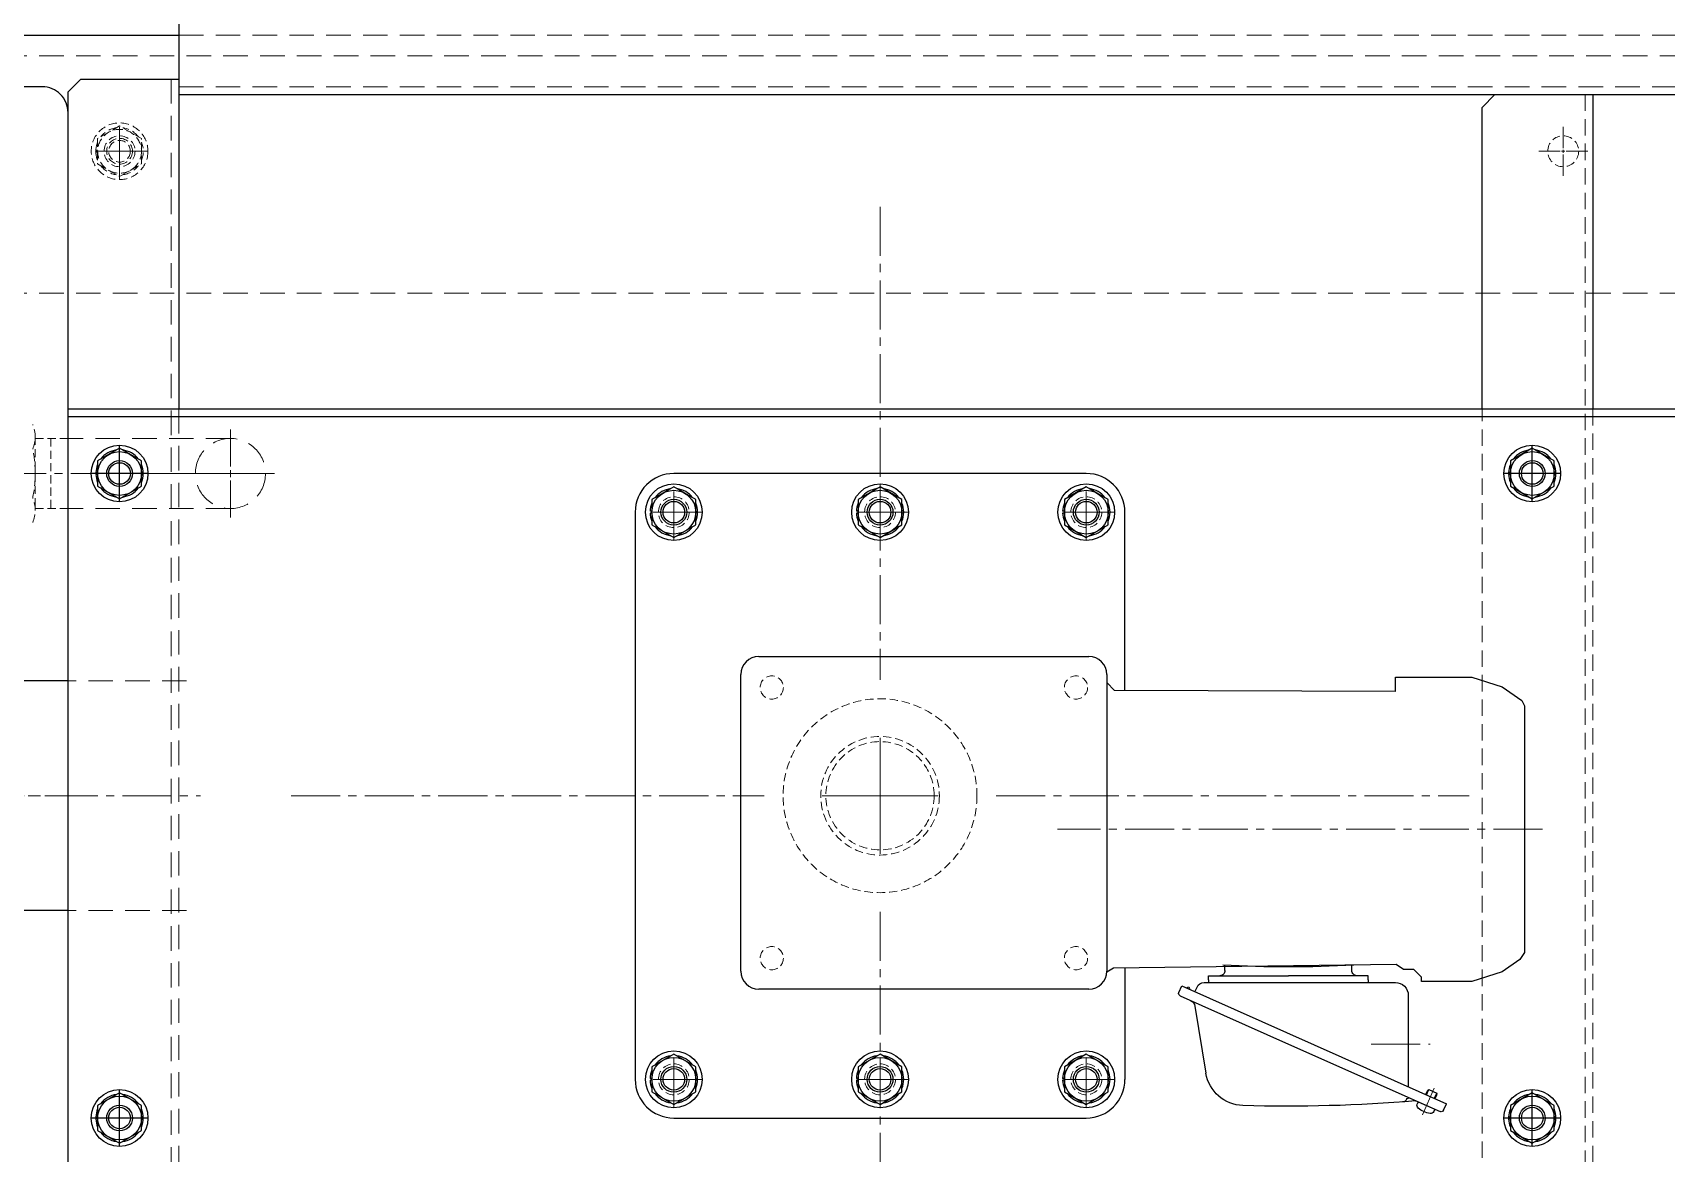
# Model space of a CAD drawing. Header units: millimetres. Extents: x 0 to 51411, y 0 to 16902.
# Drawn here: x 3546 to 4179, y 13357 to 13792 of the extents above; entities that cross this region are included whole.
import ezdxf

# ---------------------------------------------------------------- set-up
doc = ezdxf.new("R2010")
doc.units = ezdxf.units.MM
doc.linetypes.add('CENTER2', pattern=[28.575, 19.05, -3.175, 3.175, -3.175])
doc.linetypes.add('HIDDEN2', pattern=[4.7625, 3.175, -1.5875])
for name, color, linetype, lineweight in [('01_外形線', 7, 'Continuous', 25), ('03_かくれ線', 6, 'HIDDEN2', 13), ('04_中心線', 1, 'CENTER2', 9)]:
    doc.layers.add(name, color=color, linetype=linetype, lineweight=lineweight)

# ---------------------------------------------------------------- blocks, each defined once
blk = doc.blocks.new('*U1423')
at = {"layer": '04_中心線', "color": 0, "linetype": 'CENTER2', "transparency": 16777216}
for p, q in [((0, 1.2), (0, 9.5)), ((-9.5, 0), (-1.2, 0)), ((1.2, 0), (9.5, 0)), ((0, -9.5), (0, -1.2))]:
    blk.add_line(p, q, dxfattribs=at)
at = {"layer": '04_中心線', "color": 0, "linetype": 'Continuous', "transparency": 16777216}
for p, q in [((-0.6, 0), (0.6, 0)), ((0, -0.6), (0, 0.6))]:
    blk.add_line(p, q, dxfattribs=at)
blk = doc.blocks.new('*U1424')
at = {"layer": '04_中心線', "color": 0, "linetype": 'CENTER2', "transparency": 16777216}
for p, q in [((0, 1.2), (0, 9.5)), ((-9.5, 0), (-1.2, 0)), ((1.2, 0), (9.5, 0)), ((0, -9.5), (0, -1.2))]:
    blk.add_line(p, q, dxfattribs=at)
at = {"layer": '04_中心線', "color": 0, "linetype": 'Continuous', "transparency": 16777216}
for p, q in [((-0.6, 0), (0.6, 0)), ((0, -0.6), (0, 0.6))]:
    blk.add_line(p, q, dxfattribs=at)
blk = doc.blocks.new('*U1591')
at = {"layer": '04_中心線', "color": 0, "linetype": 'CENTER2', "transparency": 16777216}
for p, q in [((0, 45), (0, 228.5)), ((-228.5, 0), (-45, 0)), ((45, 0), (228.5, 0)), ((0, -228.5), (0, -45))]:
    blk.add_line(p, q, dxfattribs=at)
at = {"layer": '04_中心線', "color": 0, "linetype": 'Continuous', "transparency": 16777216}
for p, q in [((0, -22.5), (0, 22.5)), ((-22.5, 0), (22.5, 0))]:
    blk.add_line(p, q, dxfattribs=at)
blk = doc.blocks.new('*U1592')
at = {"layer": '04_中心線', "color": 0, "linetype": 'CENTER2', "transparency": 16777216}
for p, q in [((0, 2.72), (0, 17.1)), ((-17.1, 0), (-2.72, 0)), ((0, -17.1), (0, -2.72)), ((2.72, 0), (17.1, 0))]:
    blk.add_line(p, q, dxfattribs=at)
at = {"layer": '04_中心線', "color": 0, "linetype": 'Continuous', "transparency": 16777216}
for p, q in [((0, -1.36), (0, 1.36)), ((-1.36, 0), (1.36, 0))]:
    blk.add_line(p, q, dxfattribs=at)

msp = doc.modelspace()

# ---------------------------------------------------------------- linework, layer by layer
at = {"layer": '01_外形線', "transparency": 33554508}
for p, q in [((3602.467, 13805.911), (3602.467, 13767.911)), ((3559.467, 13768.911), (3564.467, 13773.911)), ((3564.467, 13773.911), (3602.467, 13773.911)), ((3602.467, 13773.911), (3602.467, 13645.912)), ((3559.467, 13540.461), (3559.467, 13768.911)), ((3602.467, 13767.911), (4696.467, 13767.912)), ((4107.967, 13762.911), (4112.967, 13767.911)), ((4112.967, 13767.911), (4150.967, 13767.911)), ((4150.967, 13767.911), (4150.967, 13645.911)), ((4107.967, 13645.911), (4107.967, 13762.911)), ((4739.467, 13645.912), (3559.467, 13645.912)), ((4739.467, 13642.912), (3559.467, 13642.912)), ((3954.467, 13620.912), (3794.467, 13620.912)), ((3779.467, 13605.912), (3779.467, 13385.912)), ((3969.467, 13536.782), (3969.467, 13605.912)), ((3827.467, 13549.912), (3955.467, 13549.912)), ((3820.467, 13427.912), (3820.467, 13542.912)), ((3962.467, 13542.912), (3962.467, 13427.912)), ((3559.467, 13540.461), (3508.467, 13540.461)), ((3559.467, 13451.361), (3559.467, 13540.461)), ((3559.467, 13451.361), (3508.467, 13451.361)), ((3559.467, 13222.911), (3559.467, 13451.361)), ((3969.467, 13429.076), (3969.467, 13385.912)), ((3955.467, 13420.912), (3827.467, 13420.912)), ((3794.467, 13370.912), (3954.467, 13370.912))]:
    msp.add_line(p, q, dxfattribs=at)
at = {"layer": '01_外形線'}
msp.add_line((3429.467, 13790.91), (3602.467, 13790.91), dxfattribs=at)
msp.add_lwpolyline([(3559.467, 13230.911), (3559.467, 13760.911, 0.4142136), (3549.467, 13770.911), (3421.467, 13770.911, 0.4142136), (3411.467, 13760.911), (3411.467, 13230.911, 0.4142136), (3421.467, 13220.911), (3549.467, 13220.911, 0.4142136)], format="xyb", close=True, dxfattribs=at)
at = {"layer": '01_外形線', "transparency": 33554508}
for points in [[(3579.467, 13609.912), (3579.467, 13631.912)], [(4127.467, 13609.911), (4127.467, 13631.911)], [(3579.467, 13630.727), (3570.967, 13625.819)], [(3570.967, 13625.819), (3570.967, 13616.004)], [(3587.967, 13625.819), (3579.467, 13630.727)], [(3587.967, 13616.004), (3587.967, 13625.819)], [(4127.467, 13630.726), (4118.967, 13625.818)], [(4118.967, 13625.818), (4118.967, 13616.003)], [(4135.967, 13625.818), (4127.467, 13630.726)], [(4135.967, 13616.003), (4135.967, 13625.818)], [(3590.467, 13620.912), (3568.467, 13620.912)], [(3570.967, 13621.287), (3570.275, 13621.287)], [(3570.967, 13620.537), (3570.275, 13620.537)], [(4138.467, 13620.911), (4116.467, 13620.911)], [(4118.967, 13621.286), (4118.275, 13621.286)], [(4118.967, 13620.536), (4118.275, 13620.536)], [(3570.967, 13616.004), (3579.467, 13611.097)], [(3579.467, 13611.097), (3587.967, 13616.004)], [(3794.467, 13615.727), (3785.967, 13610.819)], [(3802.967, 13610.819), (3794.467, 13615.727)], [(3874.467, 13615.727), (3865.967, 13610.819)], [(3882.967, 13610.819), (3874.467, 13615.727)], [(3954.467, 13615.727), (3945.967, 13610.819)], [(3962.967, 13610.819), (3954.467, 13615.727)], [(4118.967, 13616.003), (4127.467, 13611.096)], [(4127.467, 13611.096), (4135.967, 13616.003)], [(3785.967, 13606.287), (3785.275, 13606.287)], [(3785.967, 13610.819), (3785.967, 13601.004)], [(3802.967, 13601.004), (3802.967, 13610.819)], [(3865.967, 13606.287), (3865.275, 13606.287)], [(3865.967, 13610.819), (3865.967, 13601.004)], [(3882.967, 13601.004), (3882.967, 13610.819)], [(3945.967, 13606.287), (3945.275, 13606.287)], [(3945.967, 13610.819), (3945.967, 13601.004)], [(3962.967, 13601.004), (3962.967, 13610.819)], [(3785.967, 13605.537), (3785.275, 13605.537)], [(3785.967, 13601.004), (3794.467, 13596.097)], [(3794.467, 13596.097), (3802.967, 13601.004)], [(3865.967, 13605.537), (3865.275, 13605.537)], [(3865.967, 13601.004), (3874.467, 13596.097)], [(3874.467, 13596.097), (3882.967, 13601.004)], [(3945.967, 13605.537), (3945.275, 13605.537)], [(3945.967, 13601.004), (3954.467, 13596.097)], [(3954.467, 13596.097), (3962.967, 13601.004)], [(4074.467, 13536.412), (4074.467, 13541.912), (4103.972, 13541.912), (4115.787, 13538.186), (4123.358, 13532.885), (4124.467, 13530.755), (4124.467, 13435.068), (4122.605, 13432.411), (4115.787, 13427.637), (4103.972, 13423.912), (4084.467, 13423.912), (4084.467, 13425.572), (4081.467, 13428.572), (4077.467, 13428.572), (4074.7, 13430.412), (3964.987, 13429.019), (3962.457, 13427.547)], [(4074.467, 13536.412), (3965.415, 13536.797), (3962.467, 13539.796)], [(4008.26, 13428.091), (4008.26, 13430.162)], [(4057.46, 13428.091), (4057.46, 13430.162)], [(3990.37, 13419.627), (3991.509, 13422.185)], [(3991.509, 13422.185), (4094.192, 13376.468)], [(4000.169, 13423.491), (4074.36, 13423.491)], [(4001.86, 13426.091), (4032.86, 13426.091)], [(4001.86, 13424.491), (4001.86, 13426.091)], [(4001.86, 13424.491), (4001.86, 13423.491)], [(4063.86, 13426.091), (4032.86, 13426.091)], [(4063.86, 13424.491), (4063.86, 13426.091)], [(4063.86, 13424.491), (4063.86, 13423.491)], [(3990.877, 13418.307), (4032.86, 13399.615)], [(3993.203, 13421.431), (3994.204, 13421.856)], [(3994.202, 13420.987), (3994.516, 13421.12)], [(3994.204, 13421.856), (3994.516, 13421.12)], [(3996.625, 13419.908), (3997.428, 13421.711)], [(4079.36, 13418.491), (4079.36, 13383.072)], [(3996.621, 13414.27), (4000.879, 13388.314)], [(4032.86, 13399.615), (4091.733, 13373.403)], [(3794.467, 13395.727), (3785.967, 13390.819)], [(3785.967, 13390.819), (3785.967, 13381.004)], [(3802.967, 13390.819), (3794.467, 13395.727)], [(3802.967, 13381.004), (3802.967, 13390.819)], [(3874.467, 13395.727), (3865.967, 13390.819)], [(3865.967, 13390.819), (3865.967, 13381.004)], [(3882.967, 13390.819), (3874.467, 13395.727)], [(3882.967, 13381.004), (3882.967, 13390.819)], [(3954.467, 13395.727), (3945.967, 13390.819)], [(3945.967, 13390.819), (3945.967, 13381.004)], [(3962.967, 13390.819), (3954.467, 13395.727)], [(3962.967, 13381.004), (3962.967, 13390.819)], [(3785.967, 13386.287), (3785.275, 13386.287)], [(3785.967, 13385.537), (3785.275, 13385.537)], [(3865.967, 13386.287), (3865.275, 13386.287)], [(3865.967, 13385.537), (3865.275, 13385.537)], [(3945.967, 13386.287), (3945.275, 13386.287)], [(3945.967, 13385.537), (3945.275, 13385.537)], [(3579.467, 13380.727), (3570.967, 13375.819)], [(3579.467, 13359.912), (3579.467, 13381.912)], [(3587.967, 13375.819), (3579.467, 13380.727)], [(3785.967, 13381.004), (3794.467, 13376.097)], [(3794.467, 13376.097), (3802.967, 13381.004)], [(3865.967, 13381.004), (3874.467, 13376.097)], [(3874.467, 13376.097), (3882.967, 13381.004)], [(3945.967, 13381.004), (3954.467, 13376.097)], [(3954.467, 13376.097), (3962.967, 13381.004)], [(4086.153, 13380.048), (4086.905, 13381.738)], [(4086.472, 13379.905), (4087.367, 13381.915)], [(4086.905, 13381.738), (4087.367, 13381.915)], [(4087.367, 13381.915), (4090.382, 13380.573)], [(4089.487, 13378.563), (4090.382, 13380.573)], [(4089.807, 13378.421), (4090.559, 13380.111)], [(4090.559, 13380.111), (4090.382, 13380.573)], [(4127.467, 13380.726), (4118.967, 13375.818)], [(4127.467, 13359.911), (4127.467, 13381.911)], [(4135.967, 13375.818), (4127.467, 13380.726)], [(3570.967, 13371.287), (3570.275, 13371.287)], [(3570.967, 13375.819), (3570.967, 13366.004)], [(3587.967, 13366.004), (3587.967, 13375.819)], [(4083.237, 13377.186), (4082.839, 13376.292)], [(4083.237, 13377.186), (4089.632, 13374.339)], [(4083.237, 13377.186), (4089.632, 13374.339)], [(4089.632, 13374.339), (4089.233, 13373.445)], [(4093.053, 13373.91), (4094.192, 13376.468)], [(4118.967, 13371.286), (4118.275, 13371.286)], [(4118.967, 13375.818), (4118.967, 13366.003)], [(4135.967, 13366.003), (4135.967, 13375.818)], [(3590.467, 13370.912), (3568.467, 13370.912)], [(3570.967, 13370.537), (3570.275, 13370.537)], [(3570.967, 13366.004), (3579.467, 13361.097)], [(3579.467, 13361.097), (3587.967, 13366.004)], [(4138.467, 13370.911), (4116.467, 13370.911)], [(4118.967, 13370.536), (4118.275, 13370.536)], [(4118.967, 13366.003), (4127.467, 13361.096)], [(4127.467, 13361.096), (4135.967, 13366.003)]]:
    msp.add_lwpolyline(points, dxfattribs=at)
for points in [[(3578.265, 13630.033, 0.1988668), (3572.169, 13626.513)], [(3586.765, 13626.513, 0.1988668), (3580.669, 13630.033)], [(4126.265, 13630.032, 0.1988668), (4120.169, 13626.512)], [(4134.765, 13626.512, 0.1988668), (4128.669, 13630.032)], [(3570.967, 13624.432, 0.0881874), (3570.275, 13621.287)], [(3570.275, 13620.537, 0.0881874), (3570.967, 13617.392)], [(3587.967, 13617.392, 0.1988668), (3587.967, 13624.432)], [(4118.967, 13624.431, 0.0881874), (4118.275, 13621.286)], [(4118.275, 13620.536, 0.0881874), (4118.967, 13617.391)], [(4135.967, 13617.391, 0.1988668), (4135.967, 13624.431)], [(3572.169, 13615.31, 0.1988668), (3578.265, 13611.79)], [(3580.669, 13611.79, 0.1988668), (3586.765, 13615.31)], [(3793.265, 13615.033, 0.1988668), (3787.169, 13611.513)], [(3801.765, 13611.513, 0.1988668), (3795.669, 13615.033)], [(3873.265, 13615.033, 0.1988668), (3867.169, 13611.513)], [(3881.765, 13611.513, 0.1988668), (3875.669, 13615.033)], [(3953.265, 13615.033, 0.1988668), (3947.169, 13611.513)], [(3961.765, 13611.513, 0.1988668), (3955.669, 13615.033)], [(4120.169, 13615.31, 0.1988668), (4126.265, 13611.79)], [(4128.669, 13611.79, 0.1988668), (4134.765, 13615.31)], [(3785.967, 13609.432, 0.0881874), (3785.275, 13606.287)], [(3802.967, 13602.392, 0.1988668), (3802.967, 13609.432)], [(3865.967, 13609.432, 0.0881874), (3865.275, 13606.287)], [(3882.967, 13602.392, 0.1988668), (3882.967, 13609.432)], [(3945.967, 13609.432, 0.0881874), (3945.275, 13606.287)], [(3962.967, 13602.392, 0.1988668), (3962.967, 13609.432)], [(3785.275, 13605.537, 0.0881874), (3785.967, 13602.392)], [(3787.169, 13600.31, 0.1988668), (3793.265, 13596.79)], [(3795.669, 13596.79, 0.1988668), (3801.765, 13600.31)], [(3865.275, 13605.537, 0.0881874), (3865.967, 13602.392)], [(3867.169, 13600.31, 0.1988668), (3873.265, 13596.79)], [(3875.669, 13596.79, 0.1988668), (3881.765, 13600.31)], [(3945.275, 13605.537, 0.0881874), (3945.967, 13602.392)], [(3947.169, 13600.31, 0.1988668), (3953.265, 13596.79)], [(3955.669, 13596.79, 0.1988668), (3961.765, 13600.31)], [(4058.267, 13430.207, -0.0281894), (4007.454, 13430.207)], [(3997.428, 13421.711, -0.2962135), (4000.169, 13423.491)], [(4008.26, 13428.091, -0.4142136), (4006.26, 13426.091)], [(4059.46, 13426.091, -0.4142136), (4057.46, 13428.091)], [(4074.36, 13423.491, -0.4142136), (4079.36, 13418.491)], [(3990.877, 13418.307, -0.4142136), (3990.37, 13419.627)], [(3994.88, 13416.525, -0.2524906), (3996.621, 13414.27)], [(3793.265, 13395.033, 0.1988668), (3787.169, 13391.513)], [(3801.765, 13391.513, 0.1988668), (3795.669, 13395.033)], [(3873.265, 13395.033, 0.1988668), (3867.169, 13391.513)], [(3881.765, 13391.513, 0.1988668), (3875.669, 13395.033)], [(3953.265, 13395.033, 0.1988668), (3947.169, 13391.513)], [(3961.765, 13391.513, 0.1988668), (3955.669, 13395.033)], [(3785.967, 13389.432, 0.0881874), (3785.275, 13386.287)], [(3785.275, 13385.537, 0.0881874), (3785.967, 13382.392)], [(3802.967, 13382.392, 0.1988668), (3802.967, 13389.432)], [(3865.967, 13389.432, 0.0881874), (3865.275, 13386.287)], [(3865.275, 13385.537, 0.0881874), (3865.967, 13382.392)], [(3882.967, 13382.392, 0.1988668), (3882.967, 13389.432)], [(3945.967, 13389.432, 0.0881874), (3945.275, 13386.287)], [(3945.275, 13385.537, 0.0881874), (3945.967, 13382.392)], [(3962.967, 13382.392, 0.1988668), (3962.967, 13389.432)], [(4015.241, 13375.75, -0.3590323), (4000.879, 13388.314)], [(3578.265, 13380.033, 0.1988668), (3572.169, 13376.513)], [(3586.765, 13376.513, 0.1988668), (3580.669, 13380.033)], [(3787.169, 13380.31, 0.1988668), (3793.265, 13376.79)], [(3795.669, 13376.79, 0.1988668), (3801.765, 13380.31)], [(3867.169, 13380.31, 0.1988668), (3873.265, 13376.79)], [(3875.669, 13376.79, 0.1988668), (3881.765, 13380.31)], [(3947.169, 13380.31, 0.1988668), (3953.265, 13376.79)], [(3955.669, 13376.79, 0.1988668), (3961.765, 13380.31)], [(4078.81, 13378.307, -0.2762378), (4077.131, 13377.126)], [(4078.719, 13378.103, -0.4142136), (4080.039, 13378.61)], [(4126.265, 13380.032, 0.1988668), (4120.169, 13376.512)], [(4134.765, 13376.512, 0.1988668), (4128.669, 13380.032)], [(3570.967, 13374.432, 0.0881874), (3570.275, 13371.287)], [(3587.967, 13367.392, 0.1988668), (3587.967, 13374.432)], [(4082.181, 13377.521, -0.0279233), (4015.241, 13375.75)], [(4082.181, 13377.521, -0.1259531), (4082.67, 13377.438)], [(4083.18, 13374.776, -0.3316794), (4082.839, 13376.292)], [(4087.878, 13372.684, -0.1458979), (4083.18, 13374.776)], [(4089.233, 13373.445, -0.3316794), (4087.878, 13372.684)], [(4093.053, 13373.91, -0.4142136), (4091.733, 13373.403)], [(4118.967, 13374.431, 0.0881874), (4118.275, 13371.286)], [(4135.967, 13367.391, 0.1988668), (4135.967, 13374.431)], [(3570.275, 13370.537, 0.0881874), (3570.967, 13367.392)], [(3572.169, 13365.31, 0.1988668), (3578.265, 13361.79)], [(3580.669, 13361.79, 0.1988668), (3586.765, 13365.31)], [(4118.275, 13370.536, 0.0881874), (4118.967, 13367.391)], [(4120.169, 13365.31, 0.1988668), (4126.265, 13361.79)], [(4128.669, 13361.79, 0.1988668), (4134.765, 13365.31)]]:
    msp.add_lwpolyline(points, format="xyb", dxfattribs=at)
for centre, radius in [((3579.467, 13620.912), 11), ((4127.467, 13620.911), 11), ((3579.467, 13620.912), 8.5), ((3579.467, 13620.912), 5), ((3579.467, 13620.912), 4.188), ((4127.467, 13620.911), 8.5), ((4127.467, 13620.911), 5), ((4127.467, 13620.911), 4.188), ((3794.467, 13605.912), 11), ((3794.467, 13605.912), 8.5), ((3874.467, 13605.912), 11), ((3874.467, 13605.912), 8.5), ((3954.467, 13605.912), 11), ((3954.467, 13605.912), 8.5), ((3794.467, 13605.912), 5), ((3794.467, 13605.912), 4.188), ((3874.467, 13605.912), 5), ((3874.467, 13605.912), 4.188), ((3954.467, 13605.912), 5), ((3954.467, 13605.912), 4.188), ((3794.467, 13385.912), 11), ((3874.467, 13385.912), 11), ((3954.467, 13385.912), 11), ((3794.467, 13385.912), 8.5), ((3794.467, 13385.912), 5), ((3874.467, 13385.912), 8.5), ((3874.467, 13385.912), 5), ((3954.467, 13385.912), 8.5), ((3954.467, 13385.912), 5), ((3794.467, 13385.912), 4.188), ((3874.467, 13385.912), 4.188), ((3954.467, 13385.912), 4.188), ((3579.467, 13370.912), 11), ((3579.467, 13370.912), 8.5), ((4127.467, 13370.911), 11), ((4127.467, 13370.911), 8.5), ((3579.467, 13370.912), 5), ((3579.467, 13370.912), 4.188), ((4127.467, 13370.911), 5), ((4127.467, 13370.911), 4.188)]:
    msp.add_circle(centre, radius, dxfattribs=at)
for centre, radius, start, end in [((3794.467, 13605.912), 15, 90, 180), ((3954.467, 13605.912), 15, 0, 90), ((3827.467, 13542.912), 7, 90, 180), ((3955.467, 13542.912), 7, 0, 90), ((3827.467, 13427.912), 7, 180, 270), ((3955.467, 13427.912), 7, 270, 0), ((3794.467, 13385.912), 15, 180, 270), ((3954.467, 13385.912), 15, 270, 0)]:
    msp.add_arc(centre, radius, start, end, dxfattribs=at)
at = {"layer": '03_かくれ線', "ltscale": 3}
for p, q in [((3602.467, 13790.91), (4696.467, 13790.91)), ((5429.467, 13782.91), (3429.467, 13782.91)), ((5429.467, 13690.91), (3429.467, 13690.91))]:
    msp.add_line(p, q, dxfattribs=at)
at = {"layer": '03_かくれ線', "ltscale": 3, "transparency": 33554508}
for p, q in [((3599.467, 13773.911), (3599.467, 13217.911)), ((3602.467, 13770.911), (4696.467, 13770.912)), ((3602.467, 13645.912), (3602.467, 13345.912)), ((3622.467, 13634.512), (3559.467, 13634.512)), ((3622.467, 13607.312), (3559.467, 13607.312)), ((3605.467, 13540.461), (3559.467, 13540.461)), ((3605.467, 13451.361), (3559.467, 13451.361))]:
    msp.add_line(p, q, dxfattribs=at)
at = {"layer": '03_かくれ線', "ltscale": 2, "transparency": 33554508}
for p, q in [((4147.967, 13767.911), (4147.967, 13223.911)), ((4107.967, 13345.911), (4107.967, 13645.911)), ((4150.967, 13645.911), (4150.967, 13345.911))]:
    msp.add_line(p, q, dxfattribs=at)
at = {"layer": '03_かくれ線', "transparency": 33554508}
for p, q in [((3546.758, 13635.152), (3546.758, 13620.912)), ((3559.467, 13634.512), (3546.758, 13634.512)), ((3552.741, 13634.512), (3552.741, 13607.312)), ((3546.758, 13620.912), (3546.758, 13606.672)), ((3559.467, 13607.312), (3546.758, 13607.312))]:
    msp.add_line(p, q, dxfattribs=at)
for points in [[(3579.467, 13755.725), (3570.967, 13750.817)], [(3587.967, 13750.817), (3579.467, 13755.725)], [(3570.967, 13746.285), (3570.275, 13746.285)], [(3570.967, 13745.535), (3570.275, 13745.535)], [(3570.967, 13750.817), (3570.967, 13741.003)], [(3587.967, 13741.003), (3587.967, 13750.817)], [(3570.967, 13741.003), (3579.467, 13736.095)], [(3579.467, 13736.095), (3587.967, 13741.003)]]:
    msp.add_lwpolyline(points, dxfattribs=at)
for points in [[(3578.265, 13755.031, 0.1988668), (3572.169, 13751.511)], [(3586.765, 13751.511, 0.1988668), (3580.669, 13755.031)], [(3570.967, 13749.43, 0.0881874), (3570.275, 13746.285)], [(3570.275, 13745.535, 0.0881874), (3570.967, 13742.39)], [(3587.967, 13742.39, 0.1988668), (3587.967, 13749.43)], [(3572.169, 13740.309, 0.1988668), (3578.265, 13736.789)], [(3580.669, 13736.789, 0.1988668), (3586.765, 13740.309)]]:
    msp.add_lwpolyline(points, format="xyb", dxfattribs=at)
for centre, radius in [((3579.467, 13745.91), 11), ((3579.467, 13745.91), 8.5), ((3579.467, 13745.91), 5), ((3579.467, 13745.91), 4.188), ((3794.467, 13605.912), 6), ((3874.467, 13605.912), 6), ((3954.467, 13605.912), 6), ((3832.467, 13537.912), 4.5), ((3950.467, 13537.912), 4.5), ((3874.467, 13495.912), 37.6), ((3874.467, 13495.912), 23), ((3874.467, 13495.912), 21), ((3832.467, 13432.912), 4.5), ((3950.467, 13432.912), 4.5), ((3794.467, 13385.912), 6), ((3874.467, 13385.912), 6), ((3954.467, 13385.912), 6)]:
    msp.add_circle(centre, radius, dxfattribs=at)
at = {"layer": '03_かくれ線'}
for centre in [(3579.467, 13745.91), (4139.467, 13745.91)]:
    msp.add_circle(centre, 6, dxfattribs=at)
at = {"layer": '03_かくれ線', "ltscale": 3, "transparency": 33554508}
msp.add_circle((3622.467, 13620.912), 13.6, dxfattribs=at)
msp.add_circle((3622.467, 13620.912), 13.6, dxfattribs=at)
at = {"layer": '03_かくれ線', "transparency": 33554508}
for centre, radius, start, end in [((3535.037, 13635.149), 11.722, 336.161733, 23.838267), ((3501.133, 13620.912), 45.625, 0, 12.018012), ((3501.133, 13620.912), 45.625, 347.981988, 0), ((3535.037, 13606.674), 11.722, 336.161733, 23.838267)]:
    msp.add_arc(centre, radius, start, end, dxfattribs=at)
at = {"layer": '04_中心線', "transparency": 33554508}
for p, q in [((3636.741, 13620.912), (3470.053, 13620.912)), ((3494.842, 13495.911), (3610.824, 13495.911)), ((4131.44, 13482.912), (3943.258, 13482.912))]:
    msp.add_line(p, q, dxfattribs=at)
at = {"layer": '04_中心線'}
msp.add_line((3569.467, 13495.911), (3401.467, 13495.911), dxfattribs=at)
at = {"layer": '04_中心線', "transparency": 33554508}
for points in [[(3579.467, 13734.91), (3579.467, 13756.91)], [(3590.467, 13745.91), (3568.467, 13745.91)], [(3794.467, 13594.912), (3794.467, 13616.912)], [(3874.467, 13594.912), (3874.467, 13616.912)], [(3954.467, 13594.912), (3954.467, 13616.912)], [(3805.467, 13605.912), (3783.467, 13605.912)], [(3885.467, 13605.912), (3863.467, 13605.912)], [(3965.467, 13605.912), (3943.467, 13605.912)], [(3794.467, 13374.912), (3794.467, 13396.912)], [(3874.467, 13374.912), (3874.467, 13396.912)], [(3954.467, 13374.912), (3954.467, 13396.912)], [(4064.978, 13399.491), (4087.846, 13399.491)], [(3805.467, 13385.912), (3783.467, 13385.912)], [(3885.467, 13385.912), (3863.467, 13385.912)], [(3965.467, 13385.912), (3943.467, 13385.912)], [(4084.832, 13372.163), (4089.455, 13382.547)]]:
    msp.add_lwpolyline(points, dxfattribs=at)

# ---------------------------------------------------------------- block references
at = {"layer": '04_中心線', "linetype": 'CENTER2', "rotation": 270}
for name, p in [('*U1423', (3579.467, 13745.91)), ('*U1424', (4139.467, 13745.91))]:
    msp.add_blockref(name, p, dxfattribs=at)
at = {"layer": '04_中心線', "linetype": 'CENTER2', "transparency": 33554508, "rotation": 270}
for name, p in [('*U1591', (3874.467, 13495.912)), ('*U1592', (3622.467, 13620.912))]:
    msp.add_blockref(name, p, dxfattribs=at)

doc.saveas('drawing.dxf')
